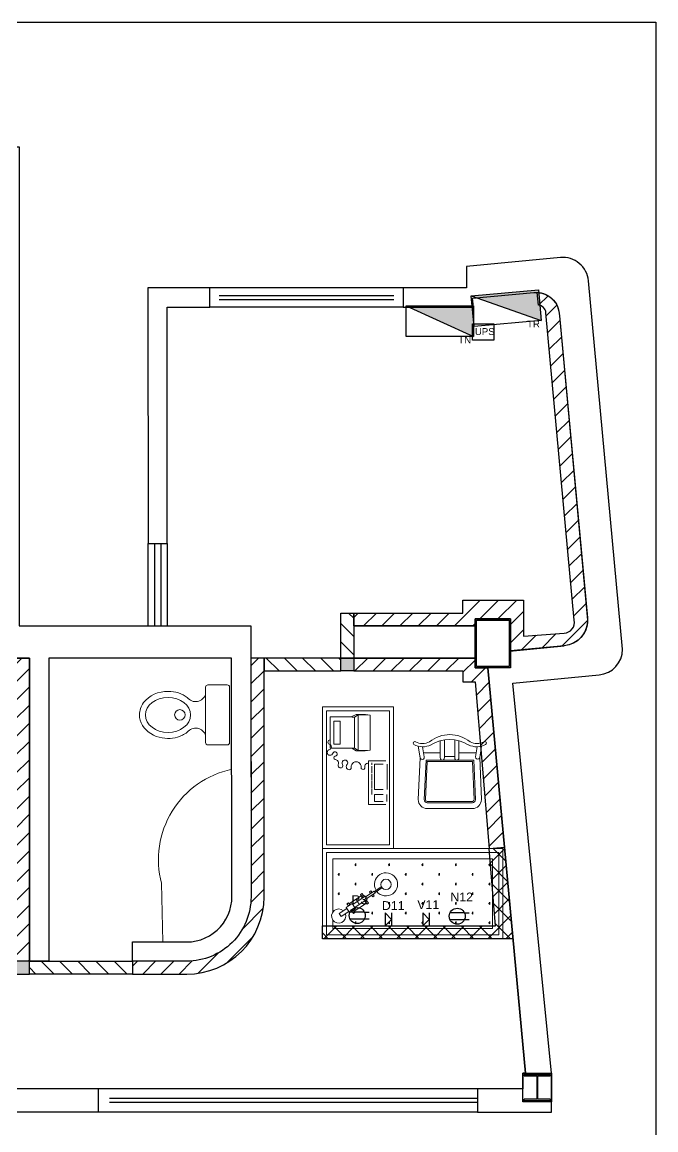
# Model space of a CAD drawing. Header units: metres. Extents: x 0 to 175, y -70 to 21.
# Drawn here: x 97.19 to 102.11, y 4.14 to 12.74 of the extents above; entities that cross this region are included whole.
import ezdxf

# ---------------------------------------------------------------- set-up
doc = ezdxf.new("R2010")
doc.units = ezdxf.units.M
doc.header["$LTSCALE"] = 0.5
for name, color, linetype in [('CANALETA', 5, 'Continuous'), ('COMUNICACION', 7, 'Continuous'), ('CUADRO', 7, 'Continuous'), ('EDIFICIO', 8, 'Continuous'), ('ENCHUFES', 5, 'Continuous'), ('TABLERO', 7, 'Continuous'), ('Textos', 7, 'Continuous')]:
    doc.layers.add(name, color=color, linetype=linetype)
doc.layers.add('MUEBLES', color=56, linetype='Continuous', lineweight=9)
doc.styles.get("Standard").update_dxf_attribs({"font": 'arial.ttf'})

# ---------------------------------------------------------------- blocks, each defined once
blk = doc.blocks.new('INODORO')
for p, q in [((0, -0.23), (0, 0.23)), ((0.02, 0.25), (0.18, 0.25)), ((0.2, 0.23), (0.2, -0.23)), ((0.18, -0.25), (0.02, -0.25))]:
    blk.add_line(p, q)
blk.add_circle((0.4137, 0), 0.0438)
for centre, radius, start, end in [((0.02, 0.23), 0.02, 90, 180), ((0.18, 0.23), 0.02, 0, 90), ((0.2829, 0.1967), 0.0864, 196.43748, 322.7515), ((0.2829, -0.1967), 0.0864, 37.16463, 163.56252), ((0.02, -0.23), 0.02, 180, 270), ((0.18, -0.23), 0.02, 270, 0)]:
    blk.add_arc(centre, radius, start, end)
blk.add_ellipse((0.5125, 0), major_axis=(0.1875, 0), ratio=0.77871)
blk.add_open_spline([(0.3518, -0.1445), (0.3645, -0.1542), (0.3784, -0.1626), (0.4436, -0.1938), (0.5038, -0.2015), (0.6287, -0.1806), (0.692, -0.1432), (0.7412, -0.0608), (0.75, -0.0305), (0.75, 0), (0.75, 0.0363), (0.7374, 0.0723), (0.6713, 0.1625), (0.5907, 0.1965), (0.4532, 0.1956), (0.3956, 0.1774), (0.3517, 0.1444)], degree=3, knots=[3.942102, 3.942102, 3.942102, 3.942102, 4.162638, 4.162638, 4.924422, 4.924422, 5.847984, 5.847984, 6.283185, 6.283185, 6.283185, 6.801532, 6.801532, 7.861895, 7.861895, 8.624417, 8.624417, 8.624417, 8.624417])
blk = doc.blocks.new('11PCOM09-MON')
at = {"color": 0, "linetype": 'ByBlock'}
for p, q in [((0, 1), (0, 14.75)), ((0, 14.75), (9.375, 14.75)), ((9.375, 14.75), (11.25, 15.875)), ((9.375, 14.75), (10.625, 14.75)), ((10.625, 14.75), (12.125, 15.75)), ((10.625, 14.75), (10.625, 1.125)), ((11.25, 15.875), (15.25, 15.875)), ((12.125, 15.75), (15.375, 15.75)), ((12.125, 15.75), (12.125, 0.125)), ((15.25, 15.875), (17.375, 15.625)), ((15.375, 15.75), (17.375, 15.625)), ((17.375, 15.625), (17.375, 0.25)), ((1.5, 2.875), (1.5, 12.875)), ((1.5, 12.875), (4.375, 12.875)), ((4.375, 2.875), (4.375, 12.875)), ((9.125, 1), (0, 1)), ((1.5, 2.875), (4.375, 2.875)), ((11.25, 0), (9.125, 1)), ((9.375, 1.125), (10.625, 1.125)), ((10.625, 1.125), (12.125, 0.125)), ((15.375, 0), (11.25, 0)), ((12.125, 0.125), (15.375, 0.125)), ((17.375, 0.25), (15.375, 0)), ((15.375, 0.125), (17.375, 0.25))]:
    blk.add_line(p, q, dxfattribs=at)
blk = doc.blocks.new('A$C7321269A')
for p, q in [((1117.6, 1270.9), (1136.3, 1270.9)), ((1122.3, 1270.9), (1119.3, 1276.1)), ((1124.6, 1270.9), (1124.6, 1278.4)), ((1127, 1270.9), (1127, 1280.2)), ((1129.3, 1270.9), (1129.3, 1278.4)), ((1131.6, 1270.9), (1134.6, 1276.1)), ((1267.6, 1270.9), (1286.3, 1270.9)), ((1272.3, 1270.9), (1269.3, 1276.1)), ((1274.6, 1270.9), (1274.6, 1278.4)), ((1277, 1270.9), (1277, 1280.2)), ((1279.3, 1270.9), (1279.3, 1278.4)), ((1281.6, 1270.9), (1284.6, 1276.1)), ((1042.6, 1141), (1061.3, 1141)), ((1047.3, 1141), (1044.3, 1146.2)), ((1049.6, 1141), (1049.6, 1148.5)), ((1052, 1141), (1052, 1150.3)), ((1054.3, 1141), (1054.3, 1148.5)), ((1056.6, 1141), (1059.6, 1146.2)), ((1192.6, 1141), (1211.3, 1141)), ((1197.3, 1141), (1194.3, 1146.2)), ((1199.6, 1141), (1199.6, 1148.5)), ((1202, 1141), (1202, 1150.3)), ((1204.3, 1141), (1204.3, 1148.5)), ((1206.6, 1141), (1209.6, 1146.2)), ((1355.4, 1193.8), (1291.5, 1098.6)), ((1413.2, 1155), (1349.3, 1059.8)), ((1492.6, 1141), (1511.3, 1141)), ((1497.3, 1141), (1494.3, 1146.2)), ((1499.6, 1141), (1499.6, 1148.5)), ((1502, 1141), (1502, 1150.3)), ((1504.3, 1141), (1504.3, 1148.5)), ((1506.6, 1141), (1509.6, 1146.2)), ((1117.6, 1011.1), (1136.3, 1011.1)), ((1122.3, 1011.1), (1119.3, 1016.3)), ((1124.6, 1011.1), (1124.6, 1018.6)), ((1127, 1011.1), (1127, 1020.4)), ((1129.3, 1011.1), (1129.3, 1018.6)), ((1131.6, 1011.1), (1134.6, 1016.3)), ((1417.6, 1011.1), (1436.3, 1011.1)), ((1422.3, 1011.1), (1419.3, 1016.3)), ((1424.6, 1011.1), (1424.6, 1018.6)), ((1427, 1011.1), (1427, 1020.4)), ((1429.3, 1011.1), (1429.3, 1018.6)), ((1431.6, 1011.1), (1434.6, 1016.3)), ((1042.6, 881.2), (1061.3, 881.2)), ((1047.3, 881.2), (1044.3, 886.4)), ((1049.6, 881.2), (1049.6, 888.7)), ((1052, 881.2), (1052, 890.5)), ((1054.3, 881.2), (1054.3, 888.7)), ((1056.6, 881.2), (1059.6, 886.4)), ((1342.6, 881.2), (1361.3, 881.2)), ((1347.3, 881.2), (1344.3, 886.4)), ((1349.6, 881.2), (1349.6, 888.7)), ((1352, 881.2), (1352, 890.5)), ((1354.3, 881.2), (1354.3, 888.7)), ((1356.6, 881.2), (1359.6, 886.4)), ((1492.6, 881.2), (1511.3, 881.2)), ((1497.3, 881.2), (1494.3, 886.4)), ((1499.6, 881.2), (1499.6, 888.7)), ((1502, 881.2), (1502, 890.5)), ((1504.3, 881.2), (1504.3, 888.7)), ((1506.6, 881.2), (1509.6, 886.4)), ((1117.6, 751.3), (1136.3, 751.3)), ((1122.3, 751.3), (1119.3, 756.4)), ((1124.6, 751.3), (1124.6, 758.8)), ((1127, 751.3), (1127, 760.6)), ((1129.3, 751.3), (1129.3, 758.8)), ((1131.6, 751.3), (1134.6, 756.4)), ((1267.6, 751.3), (1286.3, 751.3)), ((1272.3, 751.3), (1269.3, 756.4)), ((1274.6, 751.3), (1274.6, 758.8)), ((1277, 751.3), (1277, 760.6)), ((1279.3, 751.3), (1279.3, 758.8)), ((1281.6, 751.3), (1284.6, 756.4)), ((1417.6, 751.3), (1436.3, 751.3)), ((1422.3, 751.3), (1419.3, 756.4)), ((1424.6, 751.3), (1424.6, 758.8)), ((1427, 751.3), (1427, 760.6)), ((1429.3, 751.3), (1429.3, 758.8)), ((1431.6, 751.3), (1434.6, 756.4)), ((221.6, 642), (131.4, 656.7)), ((213.8, 610), (135.7, 624.7)), ((183, 615.8), (183, 485.9)), ((545.6, 656.7), (221.6, 642)), ((545.1, 610.7), (239, 596)), ((1042.6, 621.3), (1061.3, 621.3)), ((1047.3, 621.3), (1044.3, 626.5)), ((1049.6, 621.3), (1049.6, 628.8)), ((1052, 621.3), (1052, 630.7)), ((1054.3, 621.3), (1054.3, 628.8)), ((1056.6, 621.3), (1059.6, 626.5)), ((1192.6, 621.3), (1211.3, 621.3)), ((1197.3, 621.3), (1194.3, 626.5)), ((1199.6, 621.3), (1199.6, 628.8)), ((1202, 621.3), (1202, 630.7)), ((1204.3, 621.3), (1204.3, 628.8)), ((1206.6, 621.3), (1209.6, 626.5)), ((1342.6, 621.3), (1361.3, 621.3)), ((1347.3, 621.3), (1344.3, 626.5)), ((1349.6, 621.3), (1349.6, 628.8)), ((1352, 621.3), (1352, 630.7)), ((1354.3, 621.3), (1354.3, 628.8)), ((1356.6, 621.3), (1359.6, 626.5)), ((1492.6, 621.3), (1511.3, 621.3)), ((1497.3, 621.3), (1494.3, 626.5)), ((1499.6, 621.3), (1499.6, 628.8)), ((1502, 621.3), (1502, 630.7)), ((1504.3, 621.3), (1504.3, 628.8)), ((1506.6, 621.3), (1509.6, 626.5)), ((239, 596), (239, 225.6)), ((545.6, 600.7), (249, 586.5)), ((249, 586.5), (249, 235.2)), ((559.6, 236.7), (559.6, 586.7)), ((569.6, 236.7), (569.6, 586.7)), ((615.6, 236.7), (615.6, 586.7)), ((219.8, 453.9), (80.9, 453.9)), ((219.8, 485.9), (87.8, 485.9)), ((211, 453.9), (211, 373.7)), ((1117.6, 491.4), (1136.3, 491.4)), ((1122.3, 491.4), (1119.3, 496.6)), ((1124.6, 491.4), (1124.6, 498.9)), ((1127, 491.4), (1127, 500.8)), ((1129.3, 491.4), (1129.3, 498.9)), ((1131.6, 491.4), (1134.6, 496.6)), ((1267.6, 491.4), (1286.3, 491.4)), ((1272.3, 491.4), (1269.3, 496.6)), ((1274.6, 491.4), (1274.6, 498.9)), ((1277, 491.4), (1277, 500.8)), ((1279.3, 491.4), (1279.3, 498.9)), ((1281.6, 491.4), (1284.6, 496.6)), ((1417.6, 491.4), (1436.3, 491.4)), ((1422.3, 491.4), (1419.3, 496.6)), ((1424.6, 491.4), (1424.6, 498.9)), ((1427, 491.4), (1427, 500.8)), ((1429.3, 491.4), (1429.3, 498.9)), ((1431.6, 491.4), (1434.6, 496.6)), ((80.7, 373.7), (219.8, 373.7)), ((1042.6, 361.5), (1061.3, 361.5)), ((1047.3, 361.5), (1044.3, 366.7)), ((1049.6, 361.5), (1049.6, 369)), ((1052, 361.5), (1052, 370.9)), ((1054.3, 361.5), (1054.3, 369)), ((1056.6, 361.5), (1059.6, 366.7)), ((1192.6, 361.5), (1211.3, 361.5)), ((1197.3, 361.5), (1194.3, 366.7)), ((1199.6, 361.5), (1199.6, 369)), ((1202, 361.5), (1202, 370.9)), ((1204.3, 361.5), (1204.3, 369)), ((1206.6, 361.5), (1209.6, 366.7)), ((1342.6, 361.5), (1361.3, 361.5)), ((1347.3, 361.5), (1344.3, 366.7)), ((1349.6, 361.5), (1349.6, 369)), ((1352, 361.5), (1352, 370.9)), ((1354.3, 361.5), (1354.3, 369)), ((1356.6, 361.5), (1359.6, 366.7)), ((1492.6, 361.5), (1511.3, 361.5)), ((1497.3, 361.5), (1494.3, 366.7)), ((1499.6, 361.5), (1499.6, 369)), ((1502, 361.5), (1502, 370.9)), ((1504.3, 361.5), (1504.3, 369)), ((1506.6, 361.5), (1509.6, 366.7)), ((87.5, 341.7), (219.5, 341.7)), ((183, 341.7), (183, 206.5)), ((131.4, 166.7), (218.9, 179.6)), ((135.7, 198.7), (213.8, 211.6)), ((218.9, 179.6), (545.6, 166.7)), ((239, 225.6), (545.2, 212.7)), ((249, 235.2), (545.6, 222.7)), ((1117.6, 231.6), (1136.3, 231.6)), ((1122.3, 231.6), (1119.3, 236.8)), ((1124.6, 231.6), (1124.6, 239.1)), ((1127, 231.6), (1127, 241)), ((1129.3, 231.6), (1129.3, 239.1)), ((1131.6, 231.6), (1134.6, 236.8)), ((1267.6, 231.6), (1286.3, 231.6)), ((1272.3, 231.6), (1269.3, 236.8)), ((1274.6, 231.6), (1274.6, 239.1)), ((1277, 231.6), (1277, 241)), ((1279.3, 231.6), (1279.3, 239.1)), ((1281.6, 231.6), (1284.6, 236.8)), ((1417.6, 231.6), (1436.3, 231.6)), ((1422.3, 231.6), (1419.3, 236.8)), ((1424.6, 231.6), (1424.6, 239.1)), ((1427, 231.6), (1427, 241)), ((1429.3, 231.6), (1429.3, 239.1)), ((1431.6, 231.6), (1434.6, 236.8)), ((1042.6, 101.7), (1061.3, 101.7)), ((1047.3, 101.7), (1044.3, 106.9)), ((1049.6, 101.7), (1049.6, 109.2)), ((1052, 101.7), (1052, 111.1)), ((1054.3, 101.7), (1054.3, 109.2)), ((1056.6, 101.7), (1059.6, 106.9)), ((1192.6, 101.7), (1211.3, 101.7)), ((1197.3, 101.7), (1194.3, 106.9)), ((1199.6, 101.7), (1199.6, 109.2)), ((1202, 101.7), (1202, 111.1)), ((1204.3, 101.7), (1204.3, 109.2)), ((1206.6, 101.7), (1209.6, 106.9)), ((1342.6, 101.7), (1361.3, 101.7)), ((1347.3, 101.7), (1344.3, 106.9)), ((1349.6, 101.7), (1349.6, 109.2)), ((1352, 101.7), (1352, 111.1)), ((1354.3, 101.7), (1354.3, 109.2)), ((1356.6, 101.7), (1359.6, 106.9)), ((1492.6, 101.7), (1511.3, 101.7)), ((1497.3, 101.7), (1494.3, 106.9)), ((1499.6, 101.7), (1499.6, 109.2)), ((1502, 101.7), (1502, 111.1)), ((1504.3, 101.7), (1504.3, 109.2)), ((1506.6, 101.7), (1509.6, 106.9))]:
    blk.add_line(p, q)
at = {"linetype": 'ByBlock'}
for p, q in [((244.9, 1042.9), (582.7, 1042.9)), ((244.9, 909.6), (244.9, 1042.9)), ((582.7, 1042.9), (582.7, 909.6)), ((260.4, 1016.3), (276, 1016.3)), ((467.5, 997), (269.7, 997)), ((269.7, 997), (269.7, 928.1)), ((284.9, 1016.3), (338.2, 1016.3)), ((344.9, 1016.3), (398.2, 1016.3)), ((402.7, 1016.3), (458.2, 1016.3)), ((462.7, 1016.3), (504.9, 1016.3)), ((467.5, 928.1), (467.5, 997)), ((506, 997), (559.3, 997)), ((506, 930.4), (506, 997)), ((559.3, 997), (559.3, 930.4)), ((583.2, 880.3), (245.3, 880.3)), ((270.2, 898.8), (468, 898.8)), ((559.8, 901.1), (506.5, 901.1))]:
    blk.add_line(p, q, dxfattribs=at)
for points in [[(-173.9, 1400.3), (926.1, 1400.3), (926.1, 850.3), (-173.9, 850.3)], [(926.1, 0.3), (926.1, 1400.3), (1626.1, 1400.3), (1626.1, 0.3)], [(-143.9, 1370.3), (896.1, 1370.3), (896.1, 880.3), (-143.9, 880.3)], [(956.1, 30.3), (956.1, 1370.3), (1596.1, 1370.3), (1596.1, 30.3)], [(1383.5, 1217), (1352.5, 1170.8), (1393, 1143.6), (1424, 1189.8)], [(1301.6, 1065.5), (1256.7, 998.6), (1268.9, 990.4), (1313.9, 1057.3)], [(1258.7, 997.7), (1223.4, 945.1), (1232, 939.2), (1267.3, 991.8)]]:
    blk.add_lwpolyline(points, close=True)
blk.add_lwpolyline([(82.4, 1341.5, -1), (117.7, 1341.5, 0.595167), (156.1, 1344.5, -1.928701), (183.4, 1318.7, 1.630291), (208.7, 1301, -0.86838), (234, 1301, 0.493868), (274.4, 1278.2, -1.65081), (271.9, 1245.4, 1.965441), (274.4, 1209.9, -0.481989), (312.3, 1202.4, -0.603111), (294.6, 1177.1, 1.133542), (294.6, 1101.2, -1.233214), (292.1, 1070.9, 0.602981), (264.7, 1042.9, -0.520289)], format="xyb")
for points in [[(1481.9, 1320.3), (1546.1, 1320.3), (1546.1, 80.3), (1006.1, 80.3)], [(1006.1, 80.3), (1006.1, 1320.3), (1419, 1320.3)], [(1354.5, 1211.2), (1346.8, 1199.6), (1364.1, 1188)], [(1371.9, 1199.6), (1354.5, 1211.2)], [(1431.6, 1270.9), (1391.8, 1211.5)], [(1414.8, 1196), (1454.6, 1255.4), (1431.6, 1270.9)], [(1360.8, 1165.3), (1296.3, 1069.2), (1319.3, 1053.7), (1383.8, 1149.8)], [(1404.6, 1160.9), (1421.9, 1149.2), (1429.6, 1160.8), (1412.3, 1172.4)], [(1267.7, 1016), (1254.5, 1024.9), (1262.2, 1036.4), (1275.5, 1027.5)], [(1282.8, 1104.4), (1275.1, 1092.8), (1300.6, 1075.7)], [(1308.4, 1087.2), (1282.8, 1104.4)], [(1323.6, 1060.3), (1350.2, 1042.4), (1358, 1054), (1331.4, 1071.8)], [(1280.8, 1007.2), (1294.1, 998.3), (1301.8, 1009.8), (1288.6, 1018.7)]]:
    blk.add_lwpolyline(points)
blk.add_circle((1204.3, 907.3), 40)
for centre, radius, start, end in [((1450.5, 1274.6), 55.5, 250.9131, 221.99119), ((1204.3, 907.3), 90, 59.45581, 52.80605), ((107.6, 683.6), 12.5, 32.27851, 213.42736), ((-4.9, 622.4), 140.6, 332.48586, 28.88271), ((-4.9, 622.4), 115.6, 332.48586, 29.07889), ((217.7, 626), 16.5, 256.27479, 103.72521), ((545.6, 586.7), 70, 0, 90), ((545.6, 586.7), 24, 0, 90), ((287.3, 411.7), 246.4, 140.3459, 219.6541), ((345.3, 413.4), 267.6, 147.31862, 212.68138), ((545.6, 586.7), 14, 0, 90), ((223, 469.9), 16.3, 258.67477, 101.32523), ((223, 357.7), 16.3, 257.79146, 101.19864), ((-4.9, 201.1), 140.6, 331.11729, 27.51414), ((-4.9, 201.1), 115.6, 331.97803, 27.51414), ((216.4, 195.6), 16.2, 260.86137, 99.13863), ((545.6, 236.7), 14, 270, 0), ((545.6, 236.7), 70, 270, 0), ((545.6, 236.7), 24, 270, 0), ((107.6, 139.9), 12.5, 146.57264, 327.72149)]:
    blk.add_arc(centre, radius, start, end)
at = {"linetype": 'ByBlock', "xscale": 17.78, "yscale": 17.78, "zscale": 17.78, "rotation": 270}
blk.add_blockref('11PCOM09-MON', (-114.9, 1339.9), dxfattribs=at)
at = {"flags": 9}
for tag in ['ZSIZE', 'YSIZE', 'XSIZE']:
    blk.add_attdef(tag, (0, 0.2, 0), '', height=0.5, dxfattribs=at)
blk = doc.blocks.new('Tablero')
at = {"layer": 'TABLERO'}
h = blk.add_hatch(color=256, dxfattribs=at)
h.dxf.hatch_style = 1
h.paths.add_polyline_path([(-0.2621, 0.1197), (0.2621, -0.1197), (0.2621, 0.1197)])
blk.add_line((-0.2621, 0.1197), (0.2621, -0.1197), dxfattribs=at)
blk.add_lwpolyline([(0.2621, -0.1197), (-0.2621, -0.1197), (-0.2621, 0.1197), (0.2621, 0.1197)], close=True, dxfattribs=at)
blk = doc.blocks.new('COMUNICACION')
at = {"layer": 'COMUNICACION'}
for p, q in [((0, 0.0002), (0, -0.0998)), ((0.0499, -0.0499), (0, 0)), ((0.0499, 0), (0.0499, -0.0998)), ((0, -0.0998), (0.0499, -0.0499))]:
    blk.add_line(p, q, dxfattribs=at)
blk = doc.blocks.new('Tomacorriente')
at = {"layer": 'ENCHUFES'}
for p, q in [((0.0563, 0.0263), (-0.0563, 0.0263)), ((0.0563, 0.0263), (0.0923, 0.0263)), ((-0.0563, -0.0263), (0.0563, -0.0263)), ((0.0563, -0.0263), (0.0923, -0.0263))]:
    blk.add_line(p, q, dxfattribs=at)
blk.add_circle((0, 0), 0.0621, dxfattribs=at)

msp = doc.modelspace()

# ---------------------------------------------------------------- hatches: boundary and pattern name
at = {"layer": 'CANALETA'}
h = msp.add_hatch(dxfattribs=at)
h.set_pattern_fill('_USER', color=256, scale=0.1, angle=45, pattern_type=0)
h.set_pattern_definition([(45, (68.44035, -8.22068), (-0.07071068, 0.07071068), [])])
h.paths.add_polyline_path([(101.3658, 10.4591, 0.399356), (101.1928, 10.6412), (101.202, 10.5419, -0.363891), (101.2613, 10.4831), (101.481, 8.0949, -0.445112), (101.4025, 7.9939), (101.0863, 7.9709), (101.0863, 8.2509), (100.9863, 8.2509), (100.6155, 8.2509), (100.6155, 8.1509), (99.7689, 8.1509), (99.7689, 8.0509), (100.7105, 8.0509), (100.7105, 8.1047), (100.9863, 8.1047), (100.9863, 7.8564), (101.4025, 7.8958, 0.386886), (101.5837, 8.0949)])
h.paths.add_polyline_path([(100.7105, 7.8009), (99.7689, 7.8009), (99.7689, 7.7009), (100.6167, 7.7009), (100.6167, 7.6178), (100.7121, 7.6178), (100.8188, 6.3214), (100.939, 6.3325), (100.8102, 7.7244), (100.7105, 7.7244)])
h.paths.add_polyline_path([(99.0721, 7.7009), (99.072, 7.8005), (98.9691, 7.8004), (98.9704, 5.9462, -0.414214), (98.4711, 5.4462), (98.0493, 5.4462), (98.0493, 5.3462), (98.4707, 5.3462, 0.414842), (99.0721, 5.9489)])
h.paths.add_polyline_path([(97.2493, 7.801), (97.0179, 7.801), (97.018, 9.2192), (96.9347, 9.2192), (96.9347, 7.7143), (97.1336, 7.7143), (97.1359, 5.4462), (97.2493, 5.4462)])
h = msp.add_hatch(dxfattribs=at)
h.set_pattern_fill('_USER', color=256, scale=0.1, angle=135, pattern_type=0)
h.set_pattern_definition([(135, (68.44035, -8.22068), (-0.07071068, -0.07071068), [])])
h.paths.add_polyline_path([(97.2493, 5.4462), (97.2493, 5.3462), (98.0493, 5.3462), (98.0493, 5.4462)])
h.paths.add_polyline_path([(99.6689, 7.7009), (99.6689, 7.8009), (99.0721, 7.8009), (99.0721, 7.7009)])
h.paths.add_polyline_path([(99.6689, 8.1509), (99.6689, 7.8009), (99.7689, 7.8009), (99.7689, 8.1509)])
h = msp.add_hatch(color=256, dxfattribs=at)
h.dxf.hatch_style = 1
h.paths.add_polyline_path([(97.2493, 5.4462), (97.1359, 5.4462), (97.1359, 5.3462), (97.2493, 5.3462)])
h.paths.add_polyline_path([(99.7689, 7.8009), (99.6689, 7.8009), (99.6689, 7.7009), (99.7689, 7.7009)])
h = msp.add_hatch(dxfattribs=at)
h.set_pattern_fill('_USER', color=256, scale=0.1, angle=45, double=1, pattern_type=0)
h.set_pattern_definition([(45, (68.44035, -8.22068), (-0.07071068, 0.07071068), []), (135, (68.44035, -8.22068), (-0.07071068, -0.07071068), [])])
h.paths.add_polyline_path([(99.5258, 5.7214), (99.5258, 5.6214), (101.0048, 5.6214), (100.939, 6.3325), (100.8188, 6.3214), (100.8681, 5.7214)])

# ---------------------------------------------------------------- linework, layer by layer
for points in [[(99.7689, 8.0509), (99.7689, 8.1509), (100.6155, 8.1509), (100.6155, 8.2509), (100.9863, 8.2509), (101.0863, 8.2509), (101.0863, 7.9709), (101.4025, 7.9939, 0.445112), (101.481, 8.0949), (101.2613, 10.4831, 0.363891), (101.202, 10.5419), (101.1928, 10.6412, -0.399356), (101.3658, 10.4591), (101.5837, 8.0949, -0.386886), (101.4025, 7.8958), (100.9863, 7.8564), (100.9863, 8.1047), (100.7105, 8.1047), (100.7105, 8.0509)], [(98.0493, 5.4462), (98.0493, 5.3462), (98.4707, 5.3462, 0.413586), (99.0721, 5.9463), (99.0721, 7.7009), (99.0721, 7.7009), (99.072, 7.8005), (98.9691, 7.8004), (98.9704, 5.9462, -0.414629), (98.4704, 5.4462)]]:
    msp.add_lwpolyline(points, format="xyb", close=True, dxfattribs=at)
for points in [[(97.2493, 5.4462), (97.1359, 5.4462), (97.1336, 7.7143), (96.9347, 7.7143), (96.9347, 9.2192), (97.018, 9.2192), (97.0179, 7.801), (97.2493, 7.801)], [(99.7689, 8.1509), (99.7689, 7.8009), (99.6689, 7.8009), (99.6689, 8.1509), (99.7689, 8.1509)], [(99.0721, 7.7009), (99.6689, 7.7009), (99.6689, 7.8009), (99.0721, 7.8009)], [(99.6689, 7.8009), (99.7689, 7.8009), (99.7689, 7.7009), (99.6689, 7.7009)], [(99.7689, 7.8009), (99.7689, 7.7009), (100.6167, 7.7009), (100.6167, 7.6178), (100.7121, 7.6178), (100.8188, 6.3214), (100.939, 6.3325), (100.8102, 7.7244), (100.7105, 7.7244), (100.7105, 7.8009)], [(99.5258, 5.6214), (99.5258, 5.7214), (100.8681, 5.7214), (100.8188, 6.3214), (100.939, 6.3325), (101.0048, 5.6214)], [(97.2493, 5.4462), (97.1359, 5.4462), (97.1359, 5.3462), (97.2493, 5.3462)], [(97.2493, 5.4462), (98.0493, 5.4462), (98.0493, 5.3462), (97.2493, 5.3462)]]:
    msp.add_lwpolyline(points, close=True, dxfattribs=at)
at = {"layer": 'CUADRO'}
msp.add_lwpolyline([(88.1616, 12.7407), (102.1146, 12.7407), (102.1146, 3.2422), (88.1616, 3.2422)], close=True, dxfattribs=at)
at = {"layer": 'EDIFICIO'}
for p, q in [((100.0791, 10.6759), (98.6508, 10.6759)), ((100.1508, 10.6759), (99.9885, 10.6759)), ((100.1508, 10.6759), (99.9885, 10.6759)), ((100.1091, 10.5259), (98.6508, 10.5259)), ((100.1508, 10.5259), (100.1091, 10.5259)), ((100.1508, 10.5259), (100.1091, 10.5259)), ((98.1689, 8.692), (98.169, 8.0508)), ((98.2216, 8.6921), (98.2216, 8.0509)), ((98.2693, 8.6921), (98.2693, 8.0527)), ((98.3189, 8.6921), (98.319, 8.0509)), ((99.7689, 8.0509), (100.7108, 8.0509)), ((100.7108, 8.0509), (99.7689, 8.0509)), ((100.9813, 7.856), (101.4025, 7.8958)), ((100.9813, 7.856), (101.4025, 7.8958)), ((99.7689, 7.8009), (100.7105, 7.8009)), ((101.0048, 7.6071), (101.6744, 7.6703)), ((101.0048, 7.6071), (101.6744, 7.6703)), ((101.0909, 4.5568), (101.1899, 4.5568)), ((101.0909, 4.5568), (101.1899, 4.5568)), ((101.0909, 4.5568), (101.1899, 4.5568)), ((101.1899, 4.5568), (101.1899, 4.3739)), ((101.1899, 4.5568), (101.1899, 4.3739)), ((101.1899, 4.5568), (101.1899, 4.3739)), ((101.1959, 4.5568), (101.2949, 4.5568)), ((101.1959, 4.5568), (101.1959, 4.3739)), ((101.1959, 4.5568), (101.2949, 4.5568)), ((101.1959, 4.5568), (101.1959, 4.3739)), ((101.1959, 4.5568), (101.2949, 4.5568)), ((101.1959, 4.5568), (101.1959, 4.3739)), ((100.7293, 4.4542), (97.7849, 4.4542)), ((101.1899, 4.3739), (101.0909, 4.3739)), ((101.1899, 4.3739), (101.0909, 4.3739)), ((101.1899, 4.3739), (101.0909, 4.3739)), ((101.2949, 4.3739), (101.1959, 4.3739)), ((101.2949, 4.3739), (101.1959, 4.3739)), ((101.2949, 4.3739), (101.1959, 4.3739)), ((97.7849, 4.2753), (100.7293, 4.2753))]:
    msp.add_line(p, q, dxfattribs=at)
at = {"layer": 'EDIFICIO', "ltscale": 0.025}
for p, q in [((100.0791, 10.6145), (98.7225, 10.6145)), ((100.0791, 10.5845), (98.7225, 10.5845)), ((100.7293, 4.379), (97.8706, 4.379)), ((100.7293, 4.349), (97.8706, 4.349))]:
    msp.add_line(p, q, dxfattribs=at)
at = {"layer": 'EDIFICIO', "ltscale": 0.05}
msp.add_line((101.1015, 4.5769), (100.8102, 7.7244), dxfattribs=at)
at = {"layer": 'EDIFICIO'}
for points in [[(89.1811, 11.7719), (97.1689, 11.7719), (97.1689, 8.0509), (98.9689, 8.0522), (98.9704, 5.9462, -0.414629), (98.4704, 5.4462), (98.0493, 5.4462), (98.0493, 5.5962), (98.4704, 5.5962, 0.446701), (98.8201, 5.9865), (98.8189, 7.8009), (97.3993, 7.8009), (97.3993, 5.4462), (97.2493, 5.4462), (97.2493, 7.8009), (97.0179, 7.801), (97.0189, 11.5164), (89.3307, 11.5218), (89.1812, 11.5218)], [(100.1508, 10.5259), (100.6984, 10.5259), (100.6917, 10.5966), (101.1667, 10.6406, -0.441548), (101.3658, 10.4591), (101.5829, 8.1133, -0.413646), (101.4025, 7.8958), (100.9863, 7.8564), (100.9863, 8.1047), (100.7105, 8.1047), (100.7105, 8.0509), (99.7689, 8.0509), (99.7689, 7.8009), (100.7105, 7.8009), (100.7105, 7.7244), (100.8102, 7.7244), (101.1015, 4.5769), (101.0809, 4.5769), (101.0809, 4.4549), (100.7293, 4.4549), (100.7293, 4.275), (101.3049, 4.275), (101.3049, 4.5769), (101.0048, 7.6071), (101.6744, 7.6703, 0.386886), (101.8556, 7.8694), (101.5917, 10.7315, 0.414955), (101.3737, 10.9122), (100.6451, 10.8434), (100.6451, 10.6759), (100.1508, 10.6759)]]:
    msp.add_lwpolyline(points, format="xyb", close=True, dxfattribs=at)
for points in [[(98.1689, 8.692), (98.3189, 8.6923), (98.3192, 10.5259), (98.6508, 10.5259), (98.6508, 10.6759), (98.1689, 10.6759), (98.1723, 8.692)], [(100.7105, 7.7244), (100.7105, 8.1047), (100.9863, 8.1047), (100.9863, 7.7244)], [(101.3049, 4.5769), (101.3049, 4.3529), (101.0809, 4.3529), (101.0809, 4.5769)], [(101.3049, 4.5769), (101.3049, 4.3529), (101.0809, 4.3529), (101.0809, 4.5769)], [(101.3049, 4.5769), (101.3049, 4.3529), (101.0809, 4.3529), (101.0809, 4.5769)], [(96.4873, 4.4555), (96.4873, 4.2753), (97.7849, 4.2753), (97.7849, 4.4555)]]:
    msp.add_lwpolyline(points, close=True, dxfattribs=at)
for points in [[(100.7205, 7.7344), (100.7205, 8.0947), (100.9763, 8.0947), (100.9763, 7.7344), (100.7205, 7.7344)], [(100.9763, 7.7542), (100.9763, 7.7344), (100.7205, 7.7344)], [(100.9763, 7.7542), (100.9763, 7.7344), (100.7205, 7.7344)], [(101.0909, 4.5568), (101.0909, 4.5669), (101.2949, 4.5669), (101.2949, 4.5568)], [(101.2949, 4.3739), (101.2949, 4.3629), (101.0909, 4.3629), (101.0909, 4.3739)]]:
    msp.add_lwpolyline(points, dxfattribs=at)
at = {"layer": 'MUEBLES'}
msp.add_line((98.2852, 5.5962), (98.2745, 6.0517), dxfattribs=at)
msp.add_arc((98.969, 6.2345), 0.7181, 101.94292, 194.74509, dxfattribs=at)
at = {"layer": 'TABLERO'}
msp.add_lwpolyline([(100.6894, 10.3962), (100.8571, 10.3962), (100.8571, 10.2704), (100.6894, 10.2704)], close=True, dxfattribs=at)

# ---------------------------------------------------------------- block references
at = {"layer": 'COMUNICACION'}
for p in [(100.0111, 5.8212), (100.3047, 5.8212)]:
    msp.add_blockref('COMUNICACION', p, dxfattribs=at)
at = {"layer": 'ENCHUFES'}
for p in [(99.7954, 5.8012), (100.5724, 5.7955)]:
    msp.add_blockref('Tomacorriente', p, dxfattribs=at)
at = {"layer": 'MUEBLES', "ltscale": 0.1, "xscale": -0.9333333335537191, "yscale": 0.9333333335539464, "zscale": 0.9333333335536669}
msp.add_blockref('INODORO', (98.8039, 7.3598), dxfattribs=at)
at = {"layer": 'MUEBLES', "xscale": -0.00100000000000001, "yscale": 0.00100000000000001, "zscale": 0.00100000000000001, "rotation": 90}
msp.add_blockref('A$C7321269A', (100.926, 7.2475), dxfattribs=at)
at = {"layer": 'TABLERO', "rotation": 5.290388527868628}
msp.add_blockref('Tablero', (100.9531, 10.5189), dxfattribs=at)
at = {"layer": 'TABLERO'}
msp.add_blockref('Tablero', (100.4362, 10.4183), dxfattribs=at)

# ---------------------------------------------------------------- texts
at = {"layer": 'TABLERO', "char_height": 0.05337, "attachment_point": 1}
for s, insert in [('TR', (101.1144, 10.4231)), ('UPS', (100.709, 10.3639)), ('TN', (100.5805, 10.3))]:
    msp.add_mtext_dynamic_manual_height_columns(s, width=0.044742, gutter_width=3.3357, heights=[0], dxfattribs=dict(at, insert=insert))
at = {"layer": 'Textos', "insert": (99.7502, 5.9582), "char_height": 0.06832, "attachment_point": 1}
msp.add_mtext('R3', dxfattribs=at)
at = {"layer": 'Textos', "char_height": 0.06832, "width": 0.096979, "attachment_point": 1}
for s, insert in [('N12', (100.5189, 5.9795)), ('^ID11', (99.9874, 5.9128)), ('^IV11', (100.2622, 5.9194))]:
    msp.add_mtext(s, dxfattribs=dict(at, insert=insert))

doc.saveas('drawing.dxf')
